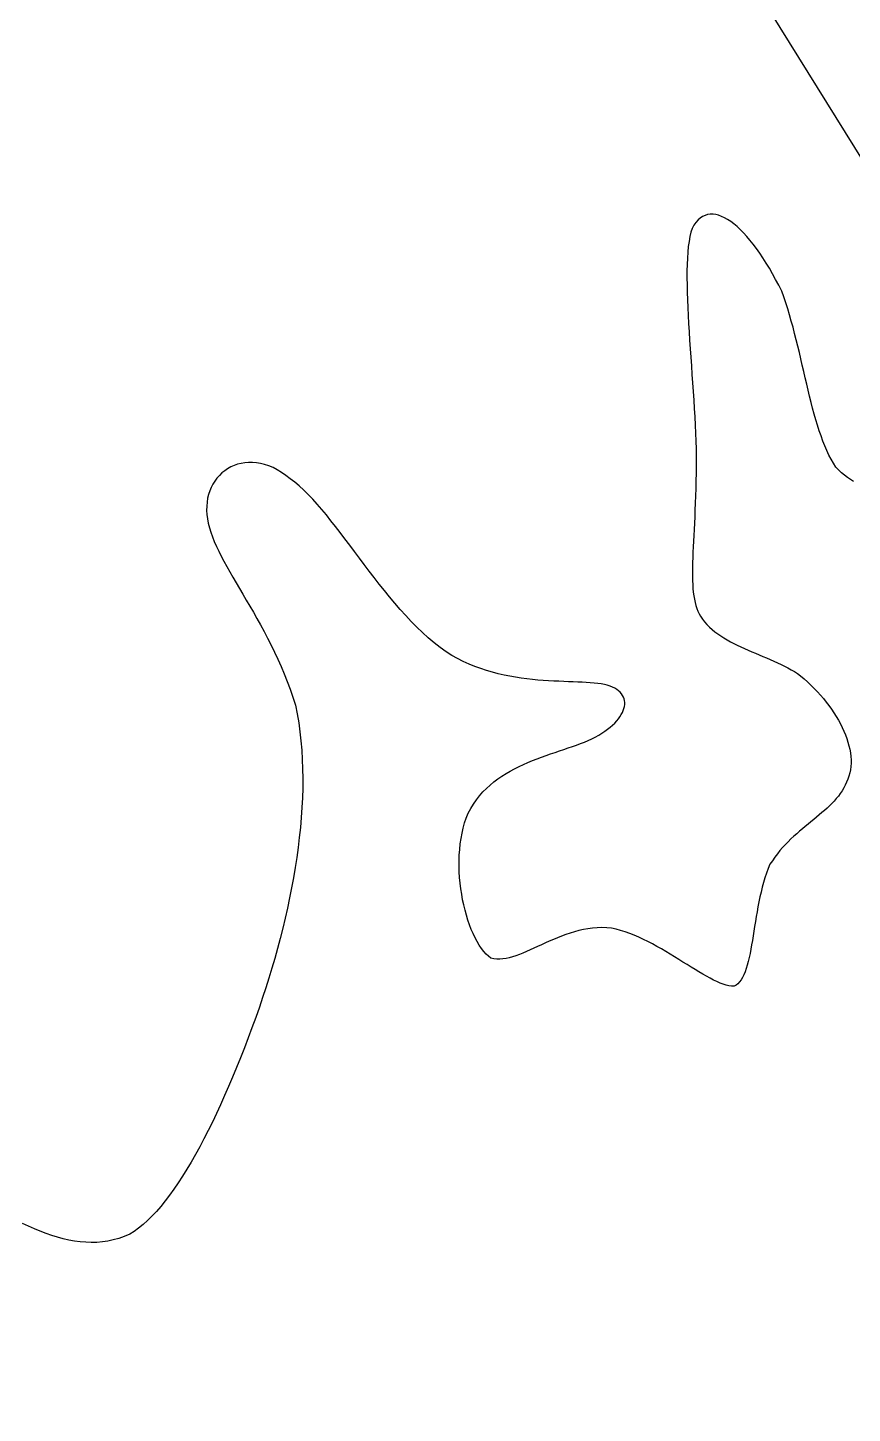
# Model space of a CAD drawing. Header units: metres. Extents: x 507606 to 508087, y 6966978 to 6967359.
# Drawn here: x 507894.579 to 507895.339, y 6967175.985 to 6967177.263 of the extents above; entities that cross this region are included whole.
import ezdxf

# ---------------------------------------------------------------- set-up
doc = ezdxf.new("R2010")
doc.units = ezdxf.units.M
doc.layers.add('mga2020DR_UNLINED', color=252, linetype='Continuous')
doc.layers.add('mga2020VEG_TREE', color=252, linetype='Continuous')

# ---------------------------------------------------------------- blocks, each defined once
blk = doc.blocks.new('BAC V TREE')
for p, q in [((7.4033, -9.7005), (7.3882, -9.705)), ((7.419, -9.6983), (7.4033, -9.7005)), ((7.4351, -9.6983), (7.419, -9.6983)), ((7.4517, -9.7005), (7.4351, -9.6983)), ((7.4687, -9.7048), (7.4517, -9.7005)), ((7.3109, -9.7823), (7.3039, -9.8056)), ((7.3221, -9.7632), (7.3109, -9.7823)), ((7.3339, -9.7466), (7.3221, -9.7632)), ((7.3465, -9.7325), (7.3339, -9.7466)), ((7.3598, -9.7209), (7.3465, -9.7325)), ((7.3737, -9.7117), (7.3598, -9.7209)), ((7.3882, -9.705), (7.3737, -9.7117)), ((7.4861, -9.7112), (7.4687, -9.7048)), ((7.5039, -9.7196), (7.4861, -9.7112)), ((7.522, -9.7299), (7.5039, -9.7196)), ((7.5404, -9.7422), (7.522, -9.7299)), ((7.559, -9.7563), (7.5404, -9.7422)), ((7.5778, -9.7722), (7.559, -9.7563)), ((7.5968, -9.7899), (7.5778, -9.7722)), ((7.2929, -9.8599), (7.2888, -9.8906)), ((7.2979, -9.8315), (7.2929, -9.8599)), ((7.3039, -9.8056), (7.2979, -9.8315)), ((7.6159, -9.8092), (7.5968, -9.7899)), ((7.6351, -9.8302), (7.6159, -9.8092)), ((7.6544, -9.8528), (7.6351, -9.8302)), ((7.6737, -9.877), (7.6544, -9.8528)), ((7.2856, -9.9236), (7.2832, -9.9587)), ((7.2888, -9.8906), (7.2856, -9.9236)), ((7.693, -9.9026), (7.6737, -9.877)), ((7.7123, -9.9297), (7.693, -9.9026)), ((7.7314, -9.9581), (7.7123, -9.9297)), ((7.2816, -9.9958), (7.2807, -10.0347)), ((7.2832, -9.9587), (7.2816, -9.9958)), ((7.7505, -9.9879), (7.7314, -9.9581)), ((7.7694, -10.019), (7.7505, -9.9879)), ((7.7881, -10.0513), (7.7694, -10.019)), ((7.2807, -10.0347), (7.2805, -10.0754)), ((7.2805, -10.0754), (7.2809, -10.1176)), ((7.8066, -10.0848), (7.7881, -10.0513)), ((7.8248, -10.1194), (7.8066, -10.0848)), ((7.2809, -10.1176), (7.2818, -10.1613)), ((7.2818, -10.1613), (7.2833, -10.2062)), ((7.8427, -10.1551), (7.8248, -10.1194)), ((7.8551, -10.1894), (7.8427, -10.1551)), ((7.8669, -10.2243), (7.8551, -10.1894)), ((7.2833, -10.2062), (7.2852, -10.2524)), ((7.2852, -10.2524), (7.2875, -10.2996)), ((7.8782, -10.2598), (7.8669, -10.2243)), ((7.889, -10.2958), (7.8782, -10.2598)), ((7.2875, -10.2996), (7.2901, -10.3478)), ((7.2901, -10.3478), (7.2931, -10.3967)), ((7.8995, -10.3323), (7.889, -10.2958)), ((7.9096, -10.3692), (7.8995, -10.3323)), ((7.2931, -10.3967), (7.2963, -10.4463)), ((7.9193, -10.4064), (7.9096, -10.3692)), ((7.9288, -10.4438), (7.9193, -10.4064)), ((7.2963, -10.4463), (7.2996, -10.4965)), ((7.2996, -10.4965), (7.3031, -10.547)), ((7.938, -10.4814), (7.9288, -10.4438)), ((7.9471, -10.5191), (7.938, -10.4814)), ((7.9559, -10.5567), (7.9471, -10.5191)), ((7.3031, -10.547), (7.3067, -10.5978)), ((7.3067, -10.5978), (7.3103, -10.6487)), ((7.9647, -10.5944), (7.9559, -10.5567)), ((7.9733, -10.6319), (7.9647, -10.5944)), ((7.3103, -10.6487), (7.3138, -10.6996)), ((7.982, -10.6691), (7.9733, -10.6319)), ((7.9906, -10.7061), (7.982, -10.6691)), ((7.3138, -10.6996), (7.3173, -10.7504)), ((7.3173, -10.7504), (7.3206, -10.801)), ((7.9993, -10.7428), (7.9906, -10.7061)), ((8.0081, -10.779), (7.9993, -10.7428)), ((7.3206, -10.801), (7.3238, -10.8511)), ((7.3238, -10.8511), (7.3267, -10.9007)), ((8.017, -10.8147), (8.0081, -10.779)), ((8.0261, -10.8498), (8.017, -10.8147)), ((8.0354, -10.8842), (8.0261, -10.8498)), ((7.3267, -10.9007), (7.3293, -10.9497)), ((8.0449, -10.918), (8.0354, -10.8842)), ((8.0548, -10.9509), (8.0449, -10.918)), ((7.3293, -10.9497), (7.3315, -10.9978)), ((7.3315, -10.9978), (7.3333, -11.0451)), ((8.065, -10.983), (8.0548, -10.9509)), ((8.0756, -11.0141), (8.065, -10.983)), ((8.0866, -11.0442), (8.0756, -11.0141)), ((7.3333, -11.0451), (7.3347, -11.0913)), ((7.3347, -11.0913), (7.3356, -11.1363)), ((8.0981, -11.0731), (8.0866, -11.0442)), ((8.1101, -11.101), (8.0981, -11.0731)), ((4.6148, -11.1822), (4.5946, -11.1894)), ((4.636, -11.1767), (4.6148, -11.1822)), ((4.6578, -11.173), (4.636, -11.1767)), ((4.6803, -11.1711), (4.6578, -11.173)), ((4.7034, -11.1712), (4.6803, -11.1711)), ((4.7271, -11.1731), (4.7034, -11.1712)), ((4.7513, -11.1772), (4.7271, -11.1731)), ((4.7758, -11.1833), (4.7513, -11.1772)), ((7.3356, -11.1363), (7.3354, -11.1859)), ((8.1226, -11.1275), (8.1101, -11.101)), ((8.1357, -11.1528), (8.1226, -11.1275)), ((8.1495, -11.1766), (8.1357, -11.1528)), ((8.1639, -11.199), (8.1495, -11.1766)), ((4.5075, -11.2486), (4.4935, -11.2646)), ((4.5228, -11.2339), (4.5075, -11.2486)), ((4.5392, -11.2206), (4.5228, -11.2339)), ((4.5567, -11.2087), (4.5392, -11.2206)), ((4.5751, -11.1983), (4.5567, -11.2087)), ((4.5946, -11.1894), (4.5751, -11.1983)), ((4.8008, -11.1917), (4.7758, -11.1833)), ((4.8259, -11.2022), (4.8008, -11.1917)), ((4.8514, -11.2151), (4.8259, -11.2022)), ((4.8769, -11.2304), (4.8514, -11.2151)), ((4.9025, -11.2481), (4.8769, -11.2304)), ((4.9282, -11.2683), (4.9025, -11.2481)), ((7.3349, -11.2341), (7.334, -11.2809)), ((7.3354, -11.1859), (7.3349, -11.2341)), ((8.1808, -11.2165), (8.1639, -11.199)), ((8.1978, -11.2325), (8.1808, -11.2165)), ((8.2151, -11.2472), (8.1978, -11.2325)), ((8.2326, -11.2606), (8.2151, -11.2472)), ((8.2503, -11.2729), (8.2326, -11.2606)), ((4.4507, -11.3401), (4.4437, -11.3616)), ((4.4593, -11.3196), (4.4507, -11.3401)), ((4.4693, -11.3002), (4.4593, -11.3196)), ((4.4807, -11.2818), (4.4693, -11.3002)), ((4.4935, -11.2646), (4.4807, -11.2818)), ((4.9547, -11.2884), (4.9282, -11.2683)), ((4.9812, -11.3107), (4.9547, -11.2884)), ((5.0078, -11.3351), (4.9812, -11.3107)), ((5.0344, -11.3614), (5.0078, -11.3351)), ((7.3329, -11.3261), (7.3315, -11.37)), ((7.334, -11.2809), (7.3329, -11.3261)), ((8.2683, -11.2841), (8.2503, -11.2729)), ((4.4345, -11.4071), (4.4325, -11.431)), ((4.4382, -11.3839), (4.4345, -11.4071)), ((4.4437, -11.3616), (4.4382, -11.3839)), ((5.0612, -11.3894), (5.0344, -11.3614)), ((5.088, -11.4192), (5.0612, -11.3894)), ((5.115, -11.4504), (5.088, -11.4192)), ((7.3299, -11.4125), (7.3282, -11.4536)), ((7.3315, -11.37), (7.3299, -11.4125)), ((4.4325, -11.431), (4.4323, -11.4556)), ((4.4323, -11.4556), (4.4339, -11.4808)), ((4.4339, -11.4808), (4.4375, -11.5065)), ((4.4375, -11.5065), (4.4422, -11.5324)), ((5.1422, -11.4831), (5.115, -11.4504)), ((5.1695, -11.5169), (5.1422, -11.4831)), ((7.3264, -11.4934), (7.3245, -11.5318)), ((7.3282, -11.4536), (7.3264, -11.4934)), ((4.4422, -11.5324), (4.4487, -11.5587)), ((4.4487, -11.5587), (4.4568, -11.5855)), ((4.4568, -11.5855), (4.4664, -11.6129)), ((5.197, -11.5519), (5.1695, -11.5169)), ((5.2247, -11.5878), (5.197, -11.5519)), ((5.2526, -11.6246), (5.2247, -11.5878)), ((7.3227, -11.569), (7.3208, -11.6048)), ((7.3245, -11.5318), (7.3227, -11.569)), ((4.4664, -11.6129), (4.4775, -11.6408)), ((4.4775, -11.6408), (4.49, -11.6692)), ((4.49, -11.6692), (4.5036, -11.6982)), ((5.2808, -11.662), (5.2526, -11.6246)), ((5.3093, -11.7), (5.2808, -11.662)), ((7.3175, -11.6727), (7.316, -11.7048)), ((7.3191, -11.6394), (7.3175, -11.6727)), ((7.3208, -11.6048), (7.3191, -11.6394)), ((4.5036, -11.6982), (4.5185, -11.7279)), ((4.5185, -11.7279), (4.5344, -11.7581)), ((5.338, -11.7384), (5.3093, -11.7)), ((5.3671, -11.7771), (5.338, -11.7384)), ((7.3148, -11.7357), (7.3138, -11.7654)), ((7.316, -11.7048), (7.3148, -11.7357)), ((4.5344, -11.7581), (4.5512, -11.7889)), ((4.5512, -11.7889), (4.569, -11.8204)), ((4.569, -11.8204), (4.5875, -11.8525)), ((5.3965, -11.8159), (5.3671, -11.7771)), ((5.4262, -11.8547), (5.3965, -11.8159)), ((7.3131, -11.794), (7.3128, -11.8214)), ((7.3128, -11.8214), (7.3129, -11.8477)), ((7.3138, -11.7654), (7.3131, -11.794)), ((4.5875, -11.8525), (4.6067, -11.8854)), ((4.6067, -11.8854), (4.6264, -11.9189)), ((4.6264, -11.9189), (4.6467, -11.9531)), ((5.4562, -11.8933), (5.4262, -11.8547)), ((5.4867, -11.9317), (5.4562, -11.8933)), ((7.3129, -11.8477), (7.3135, -11.8729)), ((7.3135, -11.8729), (7.3145, -11.897)), ((7.3145, -11.897), (7.3161, -11.9201)), ((7.3161, -11.9201), (7.3182, -11.9421)), ((4.6467, -11.9531), (4.6673, -11.9881)), ((4.6673, -11.9881), (4.6882, -12.0238)), ((5.5175, -11.9696), (5.4867, -11.9317)), ((5.5488, -12.007), (5.5175, -11.9696)), ((7.3182, -11.9421), (7.321, -11.9631)), ((7.321, -11.9631), (7.3244, -11.9832)), ((7.3244, -11.9832), (7.3286, -12.0022)), ((7.3286, -12.0022), (7.3335, -12.0203)), ((4.6882, -12.0238), (4.7094, -12.0603)), ((4.7094, -12.0603), (4.7306, -12.0976)), ((5.5805, -12.0438), (5.5488, -12.007)), ((5.6127, -12.0796), (5.5805, -12.0438)), ((5.6453, -12.1145), (5.6127, -12.0796)), ((7.3335, -12.0203), (7.3393, -12.0375)), ((7.3393, -12.0375), (7.3458, -12.0537)), ((7.3458, -12.0537), (7.3533, -12.0691)), ((7.3533, -12.0691), (7.3618, -12.0836)), ((7.3618, -12.0836), (7.3731, -12.1009)), ((4.7306, -12.0976), (4.7518, -12.1357)), ((4.7518, -12.1357), (4.773, -12.1746)), ((5.6785, -12.1483), (5.6453, -12.1145)), ((5.7121, -12.1809), (5.6785, -12.1483)), ((7.3731, -12.1009), (7.3856, -12.1174)), ((7.3856, -12.1174), (7.3992, -12.1331)), ((7.3992, -12.1331), (7.4138, -12.1481)), ((7.4138, -12.1481), (7.4293, -12.1623)), ((7.4293, -12.1623), (7.4456, -12.1759)), ((4.773, -12.1746), (4.794, -12.2143)), ((4.794, -12.2143), (4.8146, -12.2549)), ((5.7463, -12.212), (5.7121, -12.1809)), ((5.781, -12.2417), (5.7463, -12.212)), ((5.8163, -12.2697), (5.781, -12.2417)), ((7.4456, -12.1759), (7.4628, -12.1888)), ((7.4628, -12.1888), (7.4807, -12.2011)), ((7.4807, -12.2011), (7.4993, -12.213)), ((7.4993, -12.213), (7.5186, -12.2243)), ((7.5186, -12.2243), (7.5384, -12.2353)), ((7.5384, -12.2353), (7.5586, -12.2458)), ((7.5586, -12.2458), (7.5793, -12.256)), ((4.8146, -12.2549), (4.8349, -12.2963)), ((4.8349, -12.2963), (4.8548, -12.3387)), ((5.8522, -12.2958), (5.8163, -12.2697)), ((5.8858, -12.3163), (5.8522, -12.2958)), ((5.9198, -12.335), (5.8858, -12.3163)), ((7.5793, -12.256), (7.6004, -12.2659)), ((7.6004, -12.2659), (7.6218, -12.2756)), ((7.6218, -12.2756), (7.6434, -12.2851)), ((7.6434, -12.2851), (7.6652, -12.2945)), ((7.6652, -12.2945), (7.6871, -12.3037)), ((7.6871, -12.3037), (7.7091, -12.3129)), ((7.7091, -12.3129), (7.731, -12.3221)), ((7.731, -12.3221), (7.7529, -12.3314)), ((7.7529, -12.3314), (7.7747, -12.3408)), ((4.8548, -12.3387), (4.874, -12.382)), ((4.874, -12.382), (4.8926, -12.4262)), ((5.954, -12.3522), (5.9198, -12.335)), ((5.9883, -12.3677), (5.954, -12.3522)), ((6.0229, -12.3818), (5.9883, -12.3677)), ((6.0575, -12.3946), (6.0229, -12.3818)), ((6.0921, -12.406), (6.0575, -12.3946)), ((6.1267, -12.4161), (6.0921, -12.406)), ((7.7747, -12.3408), (7.7962, -12.3502)), ((7.7962, -12.3502), (7.8175, -12.3599)), ((7.8175, -12.3599), (7.8385, -12.3699)), ((7.8385, -12.3699), (7.8591, -12.3801)), ((7.8591, -12.3801), (7.8792, -12.3906)), ((7.8792, -12.3906), (7.8988, -12.4015)), ((7.8988, -12.4015), (7.9178, -12.4129)), ((7.9178, -12.4129), (7.9362, -12.4247)), ((4.8926, -12.4262), (4.9105, -12.4713)), ((4.9105, -12.4713), (4.9274, -12.5174)), ((6.1612, -12.4251), (6.1267, -12.4161)), ((6.1956, -12.4331), (6.1612, -12.4251)), ((6.2298, -12.44), (6.1956, -12.4331)), ((6.2638, -12.446), (6.2298, -12.44)), ((6.2975, -12.4512), (6.2638, -12.446)), ((6.3308, -12.4556), (6.2975, -12.4512)), ((6.3637, -12.4593), (6.3308, -12.4556)), ((6.3962, -12.4624), (6.3637, -12.4593)), ((6.4281, -12.4649), (6.3962, -12.4624)), ((6.4595, -12.4671), (6.4281, -12.4649)), ((6.4902, -12.4688), (6.4595, -12.4671)), ((6.5203, -12.4703), (6.4902, -12.4688)), ((6.5496, -12.4715), (6.5203, -12.4703)), ((6.5782, -12.4726), (6.5496, -12.4715)), ((6.6059, -12.4736), (6.5782, -12.4726)), ((6.6327, -12.4746), (6.6059, -12.4736)), ((6.6585, -12.4758), (6.6327, -12.4746)), ((6.6834, -12.4771), (6.6585, -12.4758)), ((6.7072, -12.4787), (6.6834, -12.4771)), ((6.7298, -12.4806), (6.7072, -12.4787)), ((6.7513, -12.4829), (6.7298, -12.4806)), ((6.7716, -12.4856), (6.7513, -12.4829)), ((6.7906, -12.489), (6.7716, -12.4856)), ((6.8082, -12.4935), (6.7906, -12.489)), ((6.8245, -12.4987), (6.8082, -12.4935)), ((7.9362, -12.4247), (7.9539, -12.4371)), ((7.9539, -12.4371), (7.9751, -12.4551)), ((7.9751, -12.4551), (7.9957, -12.4736)), ((7.9957, -12.4736), (8.0158, -12.4926)), ((8.0158, -12.4926), (8.0353, -12.512)), ((4.9274, -12.5174), (4.9435, -12.5645)), ((4.9435, -12.5645), (4.9584, -12.6126)), ((6.8393, -12.5047), (6.8245, -12.4987)), ((6.8528, -12.5114), (6.8393, -12.5047)), ((6.8648, -12.5187), (6.8528, -12.5114)), ((6.8754, -12.5266), (6.8648, -12.5187)), ((6.8847, -12.535), (6.8754, -12.5266)), ((6.8926, -12.544), (6.8847, -12.535)), ((6.8991, -12.5535), (6.8926, -12.544)), ((6.9042, -12.5635), (6.8991, -12.5535)), ((6.908, -12.5738), (6.9042, -12.5635)), ((6.9105, -12.5846), (6.908, -12.5738)), ((8.0353, -12.512), (8.0541, -12.5319)), ((8.0541, -12.5319), (8.0723, -12.552)), ((8.0723, -12.552), (8.0897, -12.5726)), ((8.0897, -12.5726), (8.1065, -12.5934)), ((4.9584, -12.6126), (4.9689, -12.6639)), ((6.8912, -12.6675), (6.8978, -12.6551)), ((6.8978, -12.6551), (6.9032, -12.6428)), ((6.9032, -12.6428), (6.9072, -12.6307)), ((6.9072, -12.6307), (6.91, -12.6188)), ((6.91, -12.6188), (6.9115, -12.6071)), ((6.9117, -12.5957), (6.9105, -12.5846)), ((6.9115, -12.6071), (6.9117, -12.5957)), ((8.1065, -12.5934), (8.1225, -12.6144)), ((8.1225, -12.6144), (8.1378, -12.6357)), ((8.1378, -12.6357), (8.1522, -12.6572)), ((8.1522, -12.6572), (8.1658, -12.6788)), ((4.9689, -12.6639), (4.9779, -12.7162)), ((4.9779, -12.7162), (4.9854, -12.7693)), ((6.81, -12.7546), (6.8252, -12.7424)), ((6.8252, -12.7424), (6.8393, -12.73)), ((6.8393, -12.73), (6.8522, -12.7176)), ((6.8522, -12.7176), (6.8638, -12.705)), ((6.8638, -12.705), (6.8742, -12.6925)), ((6.8742, -12.6925), (6.8833, -12.68)), ((6.8833, -12.68), (6.8912, -12.6675)), ((8.1658, -12.6788), (8.1786, -12.7005)), ((8.1786, -12.7005), (8.1904, -12.7222)), ((8.1904, -12.7222), (8.2013, -12.7441)), ((8.2013, -12.7441), (8.2113, -12.7659)), ((4.9854, -12.7693), (4.9915, -12.8233)), ((4.9915, -12.8233), (4.9962, -12.878)), ((6.6723, -12.831), (6.6945, -12.8219)), ((6.6945, -12.8219), (6.7158, -12.8125)), ((6.7158, -12.8125), (6.737, -12.8015)), ((6.737, -12.8015), (6.757, -12.7902)), ((6.757, -12.7902), (6.7758, -12.7786)), ((6.7758, -12.7786), (6.7935, -12.7667)), ((6.7935, -12.7667), (6.81, -12.7546)), ((8.2113, -12.7659), (8.2203, -12.7876)), ((8.2203, -12.7876), (8.2283, -12.8094)), ((8.2283, -12.8094), (8.2352, -12.8309)), ((4.9962, -12.878), (4.9995, -12.9334)), ((6.4453, -12.9102), (6.472, -12.9009)), ((6.472, -12.9009), (6.4986, -12.8918)), ((6.4986, -12.8918), (6.5249, -12.883)), ((6.5249, -12.883), (6.5508, -12.8743)), ((6.5508, -12.8743), (6.5762, -12.8657)), ((6.5762, -12.8657), (6.6012, -12.8571)), ((6.6012, -12.8571), (6.6256, -12.8485)), ((6.6256, -12.8485), (6.6493, -12.8398)), ((6.6493, -12.8398), (6.6723, -12.831)), ((8.2352, -12.8309), (8.2411, -12.8524)), ((8.2411, -12.8524), (8.2459, -12.8736)), ((8.2459, -12.8736), (8.2496, -12.8947)), ((8.2496, -12.8947), (8.2521, -12.9155)), ((4.9995, -12.9334), (5.0015, -12.9894)), ((5.0015, -12.9894), (5.0023, -13.0461)), ((6.2329, -13.0026), (6.2586, -12.9888)), ((6.2586, -12.9888), (6.2847, -12.9757)), ((6.2847, -12.9757), (6.3111, -12.9634)), ((6.3111, -12.9634), (6.3377, -12.9517)), ((6.3377, -12.9517), (6.3646, -12.9406)), ((6.3646, -12.9406), (6.3915, -12.93)), ((6.3915, -12.93), (6.4184, -12.9199)), ((6.4184, -12.9199), (6.4453, -12.9102)), ((8.2524, -12.9759), (8.25, -12.9953)), ((8.2521, -12.9155), (8.2534, -12.936)), ((8.2535, -12.9561), (8.2524, -12.9759)), ((8.2534, -12.936), (8.2535, -12.9561)), ((5.0023, -13.0461), (5.0018, -13.1033)), ((6.113, -13.0859), (6.1356, -13.0672)), ((6.1356, -13.0672), (6.1589, -13.0496)), ((6.1589, -13.0496), (6.183, -13.033)), ((6.183, -13.033), (6.2077, -13.0174)), ((6.2077, -13.0174), (6.2329, -13.0026)), ((8.227, -13.0682), (8.2191, -13.0859)), ((8.2348, -13.0507), (8.227, -13.0682)), ((8.2412, -13.0328), (8.2348, -13.0507)), ((8.2463, -13.0143), (8.2412, -13.0328)), ((8.25, -12.9953), (8.2463, -13.0143)), ((5.0018, -13.1033), (5, -13.161)), ((6.0319, -13.1731), (6.0506, -13.1494)), ((6.0506, -13.1494), (6.0704, -13.1269)), ((6.0704, -13.1269), (6.0913, -13.1058)), ((6.0913, -13.1058), (6.113, -13.0859)), ((8.1784, -13.1509), (8.1663, -13.1659)), ((8.1898, -13.1354), (8.1784, -13.1509)), ((8.2004, -13.1195), (8.1898, -13.1354)), ((8.2102, -13.103), (8.2004, -13.1195)), ((8.2191, -13.0859), (8.2102, -13.103)), ((4.9971, -13.2192), (4.9931, -13.2778)), ((5, -13.161), (4.9971, -13.2192)), ((5.9828, -13.2532), (5.9979, -13.225)), ((5.9979, -13.225), (6.0143, -13.1983)), ((6.0143, -13.1983), (6.0319, -13.1731)), ((8.0966, -13.2361), (8.0812, -13.2496)), ((8.1116, -13.2225), (8.0966, -13.2361)), ((8.1261, -13.2087), (8.1116, -13.2225)), ((8.1401, -13.1947), (8.1261, -13.2087)), ((8.1536, -13.1805), (8.1401, -13.1947)), ((8.1663, -13.1659), (8.1536, -13.1805)), ((4.9931, -13.2778), (4.9879, -13.3368)), ((5.9536, -13.3407), (5.962, -13.3106)), ((5.962, -13.3106), (5.9717, -13.2814)), ((5.9717, -13.2814), (5.9828, -13.2532)), ((7.9993, -13.3171), (7.9823, -13.331)), ((8.0161, -13.3034), (7.9993, -13.3171)), ((8.0328, -13.2898), (8.0161, -13.3034)), ((8.0492, -13.2764), (8.0328, -13.2898)), ((8.0654, -13.263), (8.0492, -13.2764)), ((8.0812, -13.2496), (8.0654, -13.263)), ((4.9817, -13.3961), (4.9744, -13.4557)), ((4.9879, -13.3368), (4.9817, -13.3961)), ((5.9407, -13.4033), (5.9465, -13.3716)), ((5.9465, -13.3716), (5.9536, -13.3407)), ((7.9142, -13.3899), (7.8973, -13.4057)), ((7.9312, -13.3746), (7.9142, -13.3899)), ((7.9482, -13.3597), (7.9312, -13.3746)), ((7.9653, -13.3452), (7.9482, -13.3597)), ((7.9823, -13.331), (7.9653, -13.3452)), ((4.9744, -13.4557), (4.9661, -13.5154)), ((5.9305, -13.5012), (5.9328, -13.4682)), ((5.9328, -13.4682), (5.9361, -13.4355)), ((5.9361, -13.4355), (5.9407, -13.4033)), ((7.8321, -13.4749), (7.8166, -13.494)), ((7.848, -13.4566), (7.8321, -13.4749)), ((7.8642, -13.439), (7.848, -13.4566)), ((7.8806, -13.4221), (7.8642, -13.439)), ((7.8973, -13.4057), (7.8806, -13.4221)), ((4.9661, -13.5154), (4.9569, -13.5753)), ((5.9294, -13.5346), (5.9305, -13.5012)), ((5.9294, -13.568), (5.9294, -13.5346)), ((7.7728, -13.5562), (7.762, -13.5819)), ((7.7869, -13.5346), (7.7728, -13.5562)), ((7.8015, -13.5138), (7.7869, -13.5346)), ((7.8166, -13.494), (7.8015, -13.5138)), ((4.9467, -13.6354), (4.9356, -13.6955)), ((4.9569, -13.5753), (4.9467, -13.6354)), ((5.9305, -13.6016), (5.9294, -13.568)), ((5.9326, -13.635), (5.9305, -13.6016)), ((5.9356, -13.6683), (5.9326, -13.635)), ((7.743, -13.6357), (7.7346, -13.6635)), ((7.7521, -13.6085), (7.743, -13.6357)), ((7.762, -13.5819), (7.7521, -13.6085)), ((4.9356, -13.6955), (4.9237, -13.7556)), ((5.9396, -13.7013), (5.9356, -13.6683)), ((5.9445, -13.7339), (5.9396, -13.7013)), ((7.7197, -13.7205), (7.7132, -13.7496)), ((7.7269, -13.6918), (7.7197, -13.7205)), ((7.7346, -13.6635), (7.7269, -13.6918)), ((4.9237, -13.7556), (4.9109, -13.8157)), ((5.9503, -13.766), (5.9445, -13.7339)), ((5.9569, -13.7975), (5.9503, -13.766)), ((5.9643, -13.8283), (5.9569, -13.7975)), ((7.7014, -13.8081), (7.6961, -13.8375)), ((7.7071, -13.7788), (7.7014, -13.8081)), ((7.7132, -13.7496), (7.7071, -13.7788)), ((4.8973, -13.8758), (4.883, -13.9357)), ((4.9109, -13.8157), (4.8973, -13.8758)), ((5.9725, -13.8583), (5.9643, -13.8283)), ((5.9815, -13.8873), (5.9725, -13.8583)), ((5.9911, -13.9153), (5.9815, -13.8873)), ((7.691, -13.8667), (7.6863, -13.8958)), ((7.6961, -13.8375), (7.691, -13.8667)), ((4.883, -13.9357), (4.8679, -13.9954)), ((6.0014, -13.9421), (5.9911, -13.9153)), ((6.0123, -13.9676), (6.0014, -13.9421)), ((6.0238, -13.9918), (6.0123, -13.9676)), ((6.5622, -13.9725), (6.5371, -13.9818)), ((6.5876, -13.9639), (6.5622, -13.9725)), ((6.6134, -13.956), (6.5876, -13.9639)), ((6.6396, -13.949), (6.6134, -13.956)), ((6.6662, -13.9431), (6.6396, -13.949)), ((6.6931, -13.9383), (6.6662, -13.9431)), ((6.7204, -13.9348), (6.6931, -13.9383)), ((6.7481, -13.9326), (6.7204, -13.9348)), ((6.7761, -13.932), (6.7481, -13.9326)), ((6.8045, -13.933), (6.7761, -13.932)), ((6.8333, -13.9358), (6.8045, -13.933)), ((6.86, -13.9414), (6.8333, -13.9358)), ((6.8869, -13.9485), (6.86, -13.9414)), ((6.9138, -13.9569), (6.8869, -13.9485)), ((6.9408, -13.9666), (6.9138, -13.9569)), ((6.9679, -13.9773), (6.9408, -13.9666)), ((6.9949, -13.989), (6.9679, -13.9773)), ((7.6772, -13.953), (7.6727, -13.9809)), ((7.6816, -13.9246), (7.6772, -13.953)), ((7.6863, -13.8958), (7.6816, -13.9246)), ((4.8521, -14.0549), (4.8357, -14.1141)), ((4.8679, -13.9954), (4.8521, -14.0549)), ((6.0359, -14.0145), (6.0238, -13.9918)), ((6.0485, -14.0357), (6.0359, -14.0145)), ((6.0615, -14.0551), (6.0485, -14.0357)), ((6.075, -14.0727), (6.0615, -14.0551)), ((6.3725, -14.0546), (6.3505, -14.0646)), ((6.3948, -14.0442), (6.3725, -14.0546)), ((6.4176, -14.0336), (6.3948, -14.0442)), ((6.4407, -14.0229), (6.4176, -14.0336)), ((6.4642, -14.0123), (6.4407, -14.0229)), ((6.4882, -14.0018), (6.4642, -14.0123)), ((6.5124, -13.9916), (6.4882, -14.0018)), ((6.5371, -13.9818), (6.5124, -13.9916)), ((7.0219, -14.0016), (6.9949, -13.989)), ((7.0488, -14.015), (7.0219, -14.0016)), ((7.0756, -14.029), (7.0488, -14.015)), ((7.1022, -14.0435), (7.0756, -14.029)), ((7.1286, -14.0585), (7.1022, -14.0435)), ((7.1548, -14.0739), (7.1286, -14.0585)), ((7.6638, -14.0348), (7.6592, -14.0607)), ((7.6683, -14.0082), (7.6638, -14.0348)), ((7.6727, -13.9809), (7.6683, -14.0082)), ((4.8357, -14.1141), (4.8187, -14.173)), ((6.089, -14.0884), (6.075, -14.0727)), ((6.1033, -14.1021), (6.089, -14.0884)), ((6.1179, -14.1136), (6.1033, -14.1021)), ((6.1351, -14.1173), (6.1179, -14.1136)), ((6.1526, -14.1191), (6.1351, -14.1173)), ((6.1706, -14.1193), (6.1526, -14.1191)), ((6.189, -14.1179), (6.1706, -14.1193)), ((6.2078, -14.115), (6.189, -14.1179)), ((6.227, -14.1108), (6.2078, -14.115)), ((6.2466, -14.1054), (6.227, -14.1108)), ((6.2665, -14.0989), (6.2466, -14.1054)), ((6.2869, -14.0914), (6.2665, -14.0989)), ((6.3077, -14.0831), (6.2869, -14.0914)), ((6.3289, -14.0742), (6.3077, -14.0831)), ((6.3505, -14.0646), (6.3289, -14.0742)), ((7.1807, -14.0894), (7.1548, -14.0739)), ((7.2064, -14.1051), (7.1807, -14.0894)), ((7.2316, -14.1207), (7.2064, -14.1051)), ((7.2566, -14.1363), (7.2316, -14.1207)), ((7.2811, -14.1516), (7.2566, -14.1363)), ((7.644, -14.1325), (7.6383, -14.1542)), ((7.6493, -14.1096), (7.644, -14.1325)), ((7.6544, -14.0856), (7.6493, -14.1096)), ((7.6592, -14.0607), (7.6544, -14.0856)), ((4.8187, -14.173), (4.801, -14.2315)), ((7.3051, -14.1665), (7.2811, -14.1516)), ((7.3287, -14.181), (7.3051, -14.1665)), ((7.3517, -14.195), (7.3287, -14.181)), ((7.3742, -14.2083), (7.3517, -14.195)), ((7.3961, -14.2208), (7.3742, -14.2083)), ((7.4173, -14.2324), (7.3961, -14.2208)), ((7.6183, -14.2112), (7.6105, -14.2272)), ((7.6255, -14.1937), (7.6183, -14.2112)), ((7.6321, -14.1746), (7.6255, -14.1937)), ((7.6383, -14.1542), (7.6321, -14.1746)), ((4.7828, -14.2896), (4.7641, -14.3472)), ((4.801, -14.2315), (4.7828, -14.2896)), ((7.4379, -14.243), (7.4173, -14.2324)), ((7.4578, -14.2525), (7.4379, -14.243)), ((7.4769, -14.2608), (7.4578, -14.2525)), ((7.4953, -14.2678), (7.4769, -14.2608)), ((7.5129, -14.2733), (7.4953, -14.2678)), ((7.5296, -14.2772), (7.5129, -14.2733)), ((7.5454, -14.2795), (7.5296, -14.2772)), ((7.5603, -14.28), (7.5454, -14.2795)), ((7.572, -14.2734), (7.5603, -14.28)), ((7.5829, -14.2647), (7.572, -14.2734)), ((7.5929, -14.2541), (7.5829, -14.2647)), ((7.602, -14.2415), (7.5929, -14.2541)), ((7.6105, -14.2272), (7.602, -14.2415)), ((4.7641, -14.3472), (4.745, -14.4043)), ((4.7231, -14.4655), (4.701, -14.5262)), ((4.745, -14.4043), (4.7231, -14.4655)), ((4.701, -14.5262), (4.6786, -14.5862)), ((4.6786, -14.5862), (4.6559, -14.6454)), ((4.633, -14.7039), (4.6098, -14.7616)), ((4.6559, -14.6454), (4.633, -14.7039)), ((4.6098, -14.7616), (4.5864, -14.8183)), ((4.5627, -14.8741), (4.5389, -14.9288)), ((4.5864, -14.8183), (4.5627, -14.8741)), ((4.5389, -14.9288), (4.5148, -14.9825)), ((4.4905, -15.035), (4.466, -15.0864)), ((4.5148, -14.9825), (4.4905, -15.035)), ((4.466, -15.0864), (4.4413, -15.1364)), ((4.4164, -15.1851), (4.3914, -15.2325)), ((4.4413, -15.1364), (4.4164, -15.1851)), ((4.3662, -15.2784), (4.3409, -15.3228)), ((4.3914, -15.2325), (4.3662, -15.2784)), ((4.3154, -15.3656), (4.2898, -15.4068)), ((4.3409, -15.3228), (4.3154, -15.3656)), ((4.264, -15.4462), (4.2382, -15.484)), ((4.2898, -15.4068), (4.264, -15.4462)), ((4.2123, -15.5199), (4.1862, -15.554)), ((4.2382, -15.484), (4.2123, -15.5199)), ((4.1339, -15.6162), (4.1076, -15.6443)), ((4.1601, -15.5861), (4.1339, -15.6162)), ((4.1862, -15.554), (4.1601, -15.5861)), ((3.3759, -15.7037), (3.3408, -15.6873)), ((3.4108, -15.7191), (3.3759, -15.7037)), ((4.055, -15.694), (4.0286, -15.7155)), ((4.0813, -15.6702), (4.055, -15.694)), ((4.1076, -15.6443), (4.0813, -15.6702)), ((3.4454, -15.7334), (3.4108, -15.7191)), ((3.4798, -15.7465), (3.4454, -15.7334)), ((3.514, -15.7584), (3.4798, -15.7465)), ((3.548, -15.7689), (3.514, -15.7584)), ((3.5818, -15.7781), (3.548, -15.7689)), ((3.6153, -15.7857), (3.5818, -15.7781)), ((3.6488, -15.7918), (3.6153, -15.7857)), ((3.8787, -15.7851), (3.8462, -15.7919)), ((3.9111, -15.7762), (3.8787, -15.7851)), ((3.9434, -15.7651), (3.9111, -15.7762)), ((3.9757, -15.7516), (3.9434, -15.7651)), ((4.0021, -15.7348), (3.9757, -15.7516)), ((4.0286, -15.7155), (4.0021, -15.7348)), ((3.682, -15.7963), (3.6488, -15.7918)), ((3.7151, -15.7991), (3.682, -15.7963)), ((3.748, -15.8002), (3.7151, -15.7991)), ((3.7809, -15.7994), (3.748, -15.8002)), ((3.8136, -15.7966), (3.7809, -15.7994)), ((3.8462, -15.7919), (3.8136, -15.7966))]:
    blk.add_line(p, q)
blk = doc.blocks.new('XE_SURVEY')
at = {"layer": 'mga2020DR_UNLINED'}
blk.add_polyline3d([(507890.6991, 6967200.5784, 5.3095), (507917.0056, 6967158.5361, 4.9247), (507917.0056, 6967158.5361, 4.9247), (507919.1786, 6967155.6551, 5.2167), (507918.4585, 6967152.3996, 5.0857), (507916.7436, 6967150.4757, 5.0478), (507914.1248, 6967149.5917, 5.1406), (507910.8669, 6967152.9771, 4.9437), (507908.1175, 6967156.5123, 5.0083), (507905.2456, 6967161.0117, 5.0172), (507902.2408, 6967166.0224, 4.9259), (507891.2965, 6967183.6766, 5.032), (507882.5668, 6967198.5479, 5.0826), (507872.8027, 6967214.6146, 5.104), (507866.3706, 6967225.1018, 4.915), (507858.6914, 6967237.5078, 5.0093), (507849.5586, 6967251.6025, 5.1308), (507842.9819, 6967261.7158, 5.1781), (507840.465, 6967268.6714, 4.7001)], dxfattribs=at)
at = {"layer": 'mga2020VEG_TREE', "xscale": 0.1554417355589352, "yscale": 0.1554417355589352, "zscale": 0.1554417355589352, "rotation": 0.001583333339407246}
blk.add_blockref('BAC V TREE', (507894.0545, 6967178.5986, 4.9796), dxfattribs=at)

msp = doc.modelspace()

# ---------------------------------------------------------------- block references
msp.add_blockref('XE_SURVEY', (0, 0))

doc.saveas('drawing.dxf')
